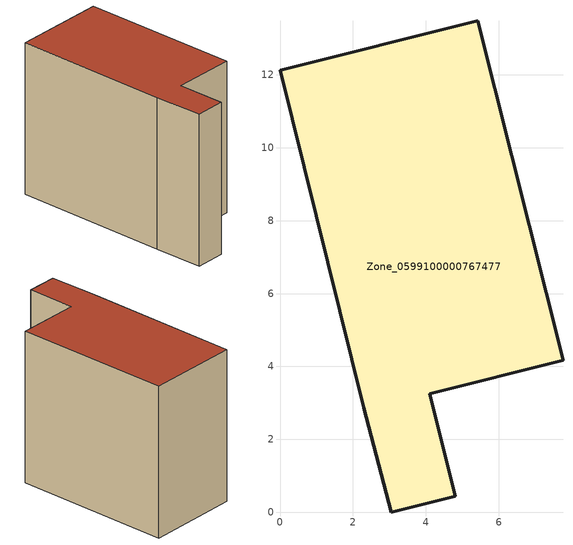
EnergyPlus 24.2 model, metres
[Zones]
Zone_0599100000767477
 floor ground (C_G): 2.3,2.86 0,12.12 5.43,13.48 7.76,4.17 4.11,3.25 4.81,0.44 3.05,0 z0
 wall outside (C_F): 4.81,0.44 4.11,3.25 7.76,4.17 5.43,13.48 0,12.12 2.3,2.86 3.05,0 4.81,0.44 z0:9.29
 roof outside (C_R): 7.76,4.17 5.43,13.48 0,12.12 2.3,2.86 3.05,0 4.81,0.44 4.11,3.25 z9.29
[BUILDING]
Pand.0599100000767477: North Axis=0; Terrain=City; Loads Convergence Tolerance Value=0.04; Temperature Convergence Tolerance Value=0.4; Solar Distribution=FullExterior; Maximum Number of Warmup Days=25; Minimum Number of Warmup Days=1
[Site:Location]
Rotterdam.The.Hague.AP_ZH_NLD Design_Conditions: Latitude=51.96; Longitude=4.45; Time Zone=1; Elevation=-4.5
[SITE:GROUNDTEMPERATURE:BUILDINGSURFACE]
18, 18, 18, 18, 18, 18, 18, 18, 18, 18, 18, 18
[MATERIAL] Thermal Absorptance=0.9; Solar Absorptance=0.7; Visible Absorptance=0.7
Name | Roughness | Thickness | Conductivity | Density | Specific Heat
G.TC.2006-2014 | MediumSmooth | 0.15 | 0.06 | 540 | 1210
F.TC.2006-2014 | Rough | 0.3 | 0.12 | 1920 | 840
R.TC.2006-2014 | MediumRough | 0.2 | 0.08 | 1500 | 1000
[CONSTRUCTION]
C_G: G.TC.2006-2014
C_F: F.TC.2006-2014
C_R: R.TC.2006-2014
[ZONE]
Zone_0599100000767477: Type=1; Multiplier=1; Ceiling Height=Autocalculate; Volume=Autocalculate; Floor Area=autocalculate; Part of Total Floor Area=Yes
[ZONEINFILTRATION:DESIGNFLOWRATE]
Infil_Zone_0599100000767477: Zone or ZoneList or Space or SpaceList=Zone_0599100000767477; Schedule=AlwaysOn; Design Flow Rate Calculation Method=Flow/Area; Flow Rate per Floor Area=0.0015; Constant Term Coefficient=1; Temperature Term Coefficient=0; Velocity Term Coefficient=0; Velocity Squared Term Coefficient=0
[HVACTEMPLATE:ZONE:IDEALLOADSAIRSYSTEM]
Zone_0599100000767477: Maximum Heating Supply Air Temperature=50; Minimum Cooling Supply Air Temperature=13; Maximum Heating Supply Air Humidity Ratio=0.0156; Minimum Cooling Supply Air Humidity Ratio=0.0077; Heating Limit=NoLimit; Cooling Limit=NoLimit; Dehumidification Control Type=ConstantSensibleHeatRatio; Cooling Sensible Heat Ratio=0.7; Dehumidification Setpoint=60; Humidification Control Type=None; Humidification Setpoint=30; Outdoor Air Method=None; Outdoor Air Flow Rate per Person=0.00944; Outdoor Air Flow Rate per Zone Floor Area=0; Outdoor Air Flow Rate per Zone=0; Demand Controlled Ventilation Type=None; Outdoor Air Economizer Type=NoEconomizer; Heat Recovery Type=None; Sensible Heat Recovery Effectiveness=0.7; Latent Heat Recovery Effectiveness=0.65
[ZONECONTROL:THERMOSTAT]
ThermostatControl_Zone_0599100000767477: Zone or ZoneList=Zone_0599100000767477; Control Type Schedule=DualSetpointControlType; Control 1=Thermostat_Zone_0599100000767477; Temperature Difference Between Cutout And Setpoint=0
[THERMOSTATSETPOINT:DUALSETPOINT]
Thermostat_Zone_0599100000767477: Heating Setpoint Temperature Schedule=HeatingSetpoint_Zone_0599100000767477; Cooling Setpoint Temperature Schedule=CoolingSetpoint_Zone_0599100000767477
[SCHEDULE:COMPACT]
HeatingSetpoint_Zone_0599100000767477: Through: 12/31, For: AllDays, Until: 24:00, 21
CoolingSetpoint_Zone_0599100000767477: Through: 12/31, For: AllDays, Until: 24:00, 24
DualSetpointControlType: Through: 12/31, For: AllDays, Until: 24:00, 4
AlwaysOn: Through: 12/31, For: AllDays, Until: 24:00, 1
